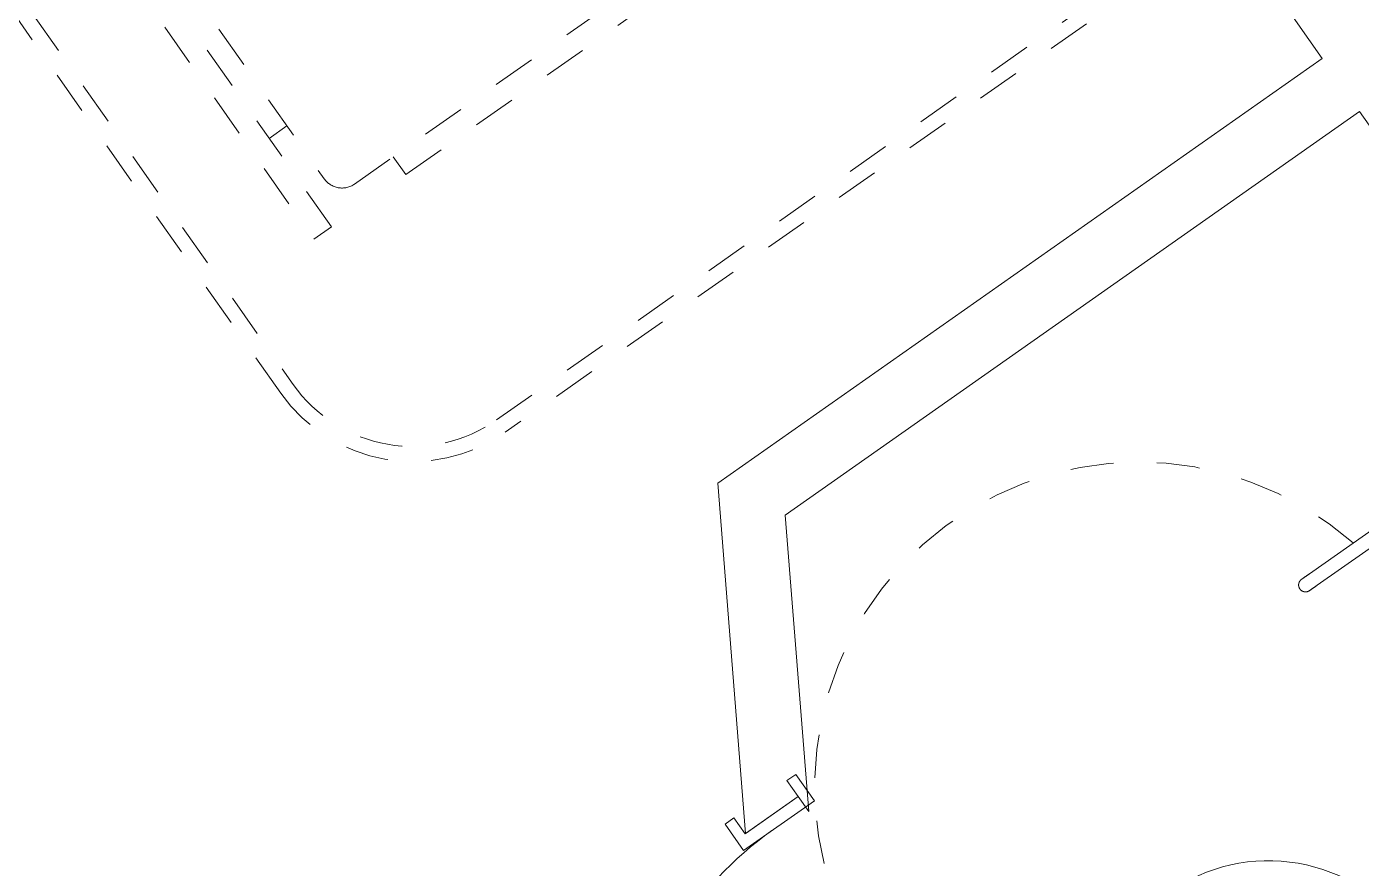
# Model space of a CAD drawing. Extents: x 274235 to 276654, y 142848 to 144425.
# Drawn here: x 276080.533 to 276083.622, y 143071.865 to 143073.814 of the extents above; entities that cross this region are included whole.
import ezdxf

# ---------------------------------------------------------------- set-up
doc = ezdxf.new("R2010")
doc.units = 0
doc.header["$LTSCALE"] = 1.5
for name, pattern in [('ATDASH', [1.5875000000000004, 0.7937500000000002, -0.7937500000000002]), ('DASH', [0.35, 0.25, -0.1]), ('Hidden 1_16_', [2.3812499999999996, 1.5875, -0.7937499999999998])]:
    doc.linetypes.add(name, pattern=pattern)
doc.layers.get('0').update_dxf_attribs({"linetype": 'CONTINUOUS', "lineweight": 0})
for name, color, linetype, lineweight in [('_ACM-A-DETL', 7, 'CONTINUOUS', 5), ('_ACM-A-DOOR', 1, 'CONTINUOUS', 5), ('_ACM-A-EQPM', 3, 'CONTINUOUS', 5), ('_ACM-A-FLOR-WDWK', 1, 'CONTINUOUS', 5), ('_ACM-A-OTHER', 1, 'CONTINUOUS', 5), ('_ACM-A-WALL-FULL', 6, 'CONTINUOUS', 13)]:
    doc.layers.add(name, color=color, linetype=linetype, lineweight=lineweight)

# ---------------------------------------------------------------- blocks, each defined once
blk = doc.blocks.new('GRAB_RAIL_WC_hinged - FIRT-008-1835811-F5_Working')
at = {"layer": '_ACM-A-EQPM'}
for p, q in [((-15.9999999987489, 717.1464450779788), (-15.99999999873157, 705.6623314092188)), ((16.00000000126115, 705.6623314092188), (16.00000000124383, 717.1464450779094)), ((-15.99999999873157, 705.6623314092188), (-15.99999999871425, 10.6623314091863)), ((16.0000000012958, 10.6623314091863), (16.00000000127848, 705.6623314092188)), ((-24.99999999872953, 46.19405407871854), (-29.99999999872839, 46.19405407878785)), ((-30, 46.19405407880345), (-30, 38.27112216026239)), ((-30, -1.265330077573259e-12), (-30, 38.27112216026221)), ((-25, 38.27112216026257), (-25, 46.19405407880345)), ((-25, 38.27112216026221), (-25, 5.000000000004214)), ((30.00000000124064, 46.19405407878785), (25.00000000131108, 46.19405407871854)), ((25, 46.19405407880599), (25, 38.27112216026458)), ((25, 4.999999999992185), (25, 38.27112216026475)), ((30, 38.27112216026475), (30, 46.19405407880599)), ((30, 38.27112216026475), (30, 1.268984917146554e-12)), ((25, 5.000000000000052), (-25, 4.99999999999989)), ((-25, 4.99999999999989), (-25, -1.09978692819368e-13)), ((-24.99999999999999, -1.09978692819368e-13), (25, 5.157576462389068e-14)), ((-15.99999999873157, 10.662331409117), (-15.99999999873157, 4.999999999877582)), ((-15.99999999999985, 10.66233140927063), (16.00000000000016, 10.66233140927063)), ((16.00000000127848, 4.999999999877582), (16.00000000127848, 10.662331409117)), ((25, 5.181688411681761e-14), (25, 5.000000000000052)), ((30, 1.268984917146554e-12), (25, 1.268984917146554e-12)), ((-25, -1.266869942284643e-12), (-30, -1.266869942284643e-12))]:
    blk.add_line(p, q, dxfattribs=at)
at = {"layer": '_ACM-A-EQPM', "flags": 128}
for points in [[(-15.99999999873157, 727.6623314091793), (-15.98720170530301, 728.3021607561528), (-15.94882729955712, 728.9409665126635), (-15.88493817238477, 729.5777267258209), (-15.79563653275554, 730.2114227150374), (-15.68106524421341, 730.8410407019779), (-15.54140759636584, 731.4655734320531), (-15.37688701167799, 732.0840217862113), (-15.18776668803994, 732.6953963790766), (-14.97434917757469, 733.2987191416332), (-14.73697590276115, 733.8930248860985), (-14.47602661021865, 734.4773628502122), (-14.19191876320979, 735.0507982178945), (-13.88510687357207, 735.612413614676), (-13.55608177493214, 736.1613105759627), (-13.20536983727193, 736.6966109835578), (-12.83353212487386, 737.2174584709985), (-12.44116349873661, 737.7230197934783), (-12.02889166495147, 738.212486160761), (-11.59737617059864, 738.6850745309383), (-11.14730734827231, 739.1400288635756), (-10.67940521221458, 739.5766213287118), (-10.19441830590226, 739.9941534715734), (-9.693122505002249, 740.3919573297474), (-9.176319775903313, 740.7693965020484), (-8.644836892631202, 741.125867166172), (-8.099524114433962, 741.4607990450622), (-7.541253825527566, 741.7736563193612), (-6.970919139167563, 742.06393848407), (-6.389432469234726, 742.3311811495587), (-5.797724070374215, 742.5749567846377), (-5.196740549737661, 742.7948754003759), (-4.587443352875016, 742.9905851738322), (-3.970807225179624, 743.161773011146), (-3.347818653010017, 743.3081650481862), (-2.71947428511221, 743.4295270890336), (-2.086779338535325, 743.5256649802901), (-1.450745990166752, 743.5964249217656), (-0.8123917576638633, 743.6416937128519), (-0.1727378716708245, 743.661398932851), (0.4671923581152896, 743.6555090578198), (1.106375179719816, 743.6240335103314), (1.743788037138529, 743.5670226443654), (2.378411205622933, 743.4845676652634), (3.00922942355237, 743.3768004834292), (3.635233516370863, 743.2438935032299), (4.25542201101207, 743.086059347584), (4.868802738230761, 742.9035505175431), (5.474394419687542, 742.6966589881131), (6.071228237880951, 742.4657157418424), (6.658349386033524, 742.2110902384417), (7.23481859552353, 741.9331898244571), (7.799713638610001, 741.6324590813322), (8.352130803748242, 741.3093791140766), (8.89118634127808, 740.964466781651), (9.416017877388459, 740.5982738703151), (9.92578579343026, 740.211386210562), (10.41967456971111, 739.804422740066), (10.89689408935401, 739.3780345136822), (11.35668090306885, 738.9329036615375), (11.79829944993348, 738.4697422980549), (12.22104323453091, 737.9892913825354), (12.62423595696014, 737.4923195340671), (13.00723259485435, 736.9796218015277), (13.36942043539657, 736.4520183920037), (13.71022005518448, 735.9103533583896), (14.02908624754587, 735.3554932490099), (14.32550889470576, 734.7883257218263), (14.59901378355794, 734.2097581239234), (14.84916336464212, 733.6207160400171), (15.07555745197069, 733.0221418117153), (15.27783386334104, 732.4149930300982), (15.45566899964347, 731.8002410037642), (15.60877836255831, 731.1788692047679), (15.7369170097933, 730.5518716955012), (15.8398799468735, 729.9202515381074), (15.91750245499889, 729.2850191902447), (15.96966035479609, 728.647190888097), (15.99627020469966, 728.0077870208601), (16.00000000126115, 727.6623314091793)], [(-15.9999999987489, 717.1464450779788), (-15.99999999871425, 717.8876481146832), (-15.99999999869692, 718.6092932527414), (-15.99999999873157, 719.3102260137906), (-15.99999999873157, 719.9893250547174), (-15.99999999873157, 720.6455039621322), (-15.99999999871425, 721.2777129897398), (-15.99999999869692, 721.8849407378397), (-15.99999999869692, 722.4662157717011), (-15.99999999873157, 723.0206081752782), (-15.99999999873157, 723.5472310388103), (-15.99999999871425, 724.0452418782951), (-15.99999999873157, 724.5138439824026), (-15.9999999987489, 724.952287687937), (-15.99999999873157, 725.3598715783012), (-15.99999999873157, 725.7359436063527), (-15.99999999871425, 726.0799021370748), (-15.99999999876623, 726.3911969101321), (-15.99999999871425, 726.6693299202336), (-15.99999999876623, 726.9138562140533), (-15.9999999987489, 727.1243846015614), (-15.99999999873157, 727.3005782823195), (-15.99999999873157, 727.4421553839695), (-15.99999999869692, 727.5488894133296), (-15.9999999987489, 727.6206096188516), (-15.99999999873157, 727.6572012633305), (-15.99999999873157, 727.6623314091793)], [(-15.99999999873157, 727.6623314091793), (-15.99999999873157, 727.6447337557669), (-15.99999999871425, 727.5919689477884), (-15.99999999876623, 727.5041213980109), (-15.99999999871425, 727.38133164346), (-15.99999999871425, 727.2237961216388), (-15.99999999871425, 727.0317668559588), (-15.9999999987489, 726.8055510520477), (-15.9999999987489, 726.5455106070107), (-15.99999999871425, 726.2520615301231), (-15.9999999987489, 725.9256732772394), (-15.9999999987489, 725.5668680000281), (-15.99999999869692, 725.1762197103108), (-15.99999999873157, 724.7543533621368), (-15.99999999873157, 724.3019438515265), (-15.99999999871425, 723.8197149372069), (-15.99999999876623, 723.3084380826898), (-15.99999999873157, 722.7689312216992), (-15.99999999873157, 722.2020574503442), (-15.99999999873157, 721.608723645555), (-15.9999999987489, 720.9898790148367), (-15.99999999869692, 720.3465135776923), (-15.99999999873157, 719.6796565816212), (-15.99999999873157, 718.9903748553988), (-15.99999999873157, 718.2797711028251), (-15.99999999873157, 717.5489821382565), (-15.99999999873157, 716.799177068361), (-15.99999999869692, 716.0315554209913), (-15.9999999987489, 715.2473452272809), (-15.99999999873157, 714.4478010561276), (-15.99999999876623, 713.6342020077182), (-15.99999999871425, 712.807849666858), (-15.9999999987489, 711.970066021094), (-15.99999999873157, 711.122191345502), (-15.99999999873157, 710.2655820588533), (-15.99999999873157, 709.4016085530284), (-15.99999999871425, 708.5316530014333), (-15.99999999869692, 707.6571071473853), (-15.99999999871425, 706.7793700777393), (-15.99999999869692, 705.8998459844533), (-15.99999999873157, 705.6623314092188)], [(16.00000000126115, 727.6623314091793), (16.00000000127848, 727.6447337557669), (16.00000000124383, 727.5919689478577), (16.00000000127848, 727.5041213980109), (16.00000000124383, 727.3813316435293), (16.00000000124383, 727.2237961217774), (16.00000000127848, 727.0317668559588), (16.00000000127848, 726.8055510520477), (16.0000000012958, 726.5455106070107), (16.0000000012958, 726.2520615301231), (16.00000000126115, 725.9256732772394), (16.00000000126115, 725.5668680000281), (16.0000000012265, 725.1762197103801), (16.00000000127848, 724.7543533621368), (16.00000000126115, 724.3019438515265), (16.00000000126115, 723.8197149372069), (16.00000000127848, 723.3084380826898), (16.00000000126115, 722.7689312216992), (16.00000000126115, 722.2020574503442), (16.00000000126115, 721.608723645555), (16.00000000127848, 720.9898790148367), (16.0000000012958, 720.3465135776923), (16.00000000126115, 719.679656581552), (16.00000000126115, 718.9903748553296), (16.00000000127848, 718.2797711028251), (16.00000000127848, 717.5489821382565), (16.00000000124383, 717.1464450779094)], [(16.00000000127848, 705.6623314092188), (16.00000000131313, 706.5420967612816), (16.00000000126115, 707.4204546765271), (16.00000000126115, 708.2959999695319), (16.00000000127848, 709.167331954748), (16.00000000126115, 710.0330566866699), (16.00000000126115, 710.8917891905752), (16.00000000126115, 711.7421556776726), (16.00000000124383, 712.5827957427845), (16.0000000012958, 713.4123645412392), (16.0000000012958, 714.2295349399828), (16.00000000127848, 715.0329996406912), (16.00000000127848, 715.8214732710724), (16.00000000127848, 716.5936944417944), (16.00000000126115, 717.3484277634249), (16.0000000012958, 718.0844658238681), (16.00000000126115, 718.8006311191597), (16.00000000124383, 719.4957779376215), (16.00000000127848, 720.1687941925226), (16.00000000127848, 720.8186032016549), (16.00000000126115, 721.4441654089705), (16.0000000012958, 722.0444800484895), (16.00000000127848, 722.6185867450022), (16.0000000012958, 723.165567049974), (16.0000000012958, 723.6845459118188), (16.00000000127848, 724.1746930749974), (16.00000000127848, 724.6352244084974), (16.00000000126115, 725.0654031606412), (16.00000000127848, 725.4645411371072), (16.00000000126115, 725.8319998021627), (16.0000000012958, 726.1671913004742), (16.0000000012958, 726.469579397071), (16.00000000126115, 726.7386803355994), (16.00000000127848, 726.97406361175), (16.0000000012958, 727.1753526627581), (16.00000000127848, 727.342225468958), (16.00000000126115, 727.4744150694011), (16.00000000127848, 727.5717099890425), (16.00000000127848, 727.6339545766649), (16.0000000012958, 727.6610492542328)]]:
    blk.add_lwpolyline(points, dxfattribs=at)
blk = doc.blocks.new('TRACK_curtain2 - FIRT-034-2486417-F5_Working')
at = {"layer": '_ACM-A-OTHER'}
for p, q in [((0, 1200.000000144636), (574.999999525609, 1200.000000144636)), ((974.9999995255866, 800.0000001446575), (974.9999995255866, 0))]:
    blk.add_line(p, q, dxfattribs=at)
blk.add_arc((574.9999995256084, 800.0000001446575), 399.9999999999786, 359.9999999999996, 90.00000000000006, dxfattribs=at)
blk = doc.blocks.new('BED_patient1 - MMBE-010_2100D-2020948-F5_Working')
at = {"layer": '_ACM-A-FLOR-WDWK', "linetype": 'DASH'}
for p, q in [((-499.9999999999994, -49.99999999999973), (-499.9999999999994, 1.353583911622991e-13)), ((500.0000000000006, 1.353583911622991e-13), (-499.9999999999995, 1.353583911622991e-13)), ((500.0000000000006, -49.99999999999973), (500.0000000000006, 1.353583911622991e-13)), ((-499.9999999999994, -49.99999999999973), (500.0000000000006, -49.99999999999973)), ((-250.0000000000059, -49.99999999999973), (-250.0000000000059, -99.99999999999987)), ((249.9999999999924, -49.99999999999973), (249.9999999999924, -99.99999999999987)), ((399.1999999999984, -99.99999999999987), (-424.2000000000024, -99.99999999999987)), ((-449.9999999999994, -125.7999999999967), (-449.9999999999994, -1974.199999999998)), ((350.0000000000383, -149.9999999999999), (-350.000000000002, -149.9999999999999)), ((-350.000000000002, -149.9999999999999), (-350.000000000002, -482.6537028965953)), ((350.0000000000383, -482.6537028965953), (350.0000000000383, -149.9999999999999)), ((450.0000000000013, -1949.19999999998), (450.0000000000013, -150.8000000000028)), ((-500.0000000000024, -941.5426901885771), (-500.0000000000024, -370.8886535605588)), ((-500.0000000000024, -370.8886535605588), (-449.9999999999994, -370.8886535605588)), ((499.9999999999987, -370.8886535605588), (450.0000000000013, -370.8886535605588)), ((499.9999999999987, -941.5426901885738), (499.9999999999987, -370.8886535605588)), ((-350.000000000002, -482.6537028965953), (350.0000000000383, -482.6537028965953)), ((-449.9999999999994, -603.1026323993726), (450.0000000000013, -500.8390521408846)), ((-133.0378331310425, -751.2246207115813), (450.0000000000013, -518.215337154729)), ((-449.9999999999994, -602.962281407213), (-133.0378331310425, -751.2246207115813)), ((-449.9999999999994, -941.5426901885771), (-500.0000000000024, -941.5426901885771)), ((450.0000000000013, -941.5426901885738), (499.9999999999987, -941.5426901885738)), ((-500.0000000000109, -1839.999999999995), (-500.0000000000109, -1096.542690188577)), ((-500.0000000000109, -1096.542690188577), (-449.9999999999994, -1096.542690188577)), ((499.999999999995, -1096.542690188574), (450.0000000000013, -1096.542690188574)), ((499.999999999995, -1839.999999999993), (499.999999999995, -1096.542690188574)), ((-449.9999999999994, -1839.999999999995), (-500.0000000000109, -1839.999999999995)), ((450.0000000000013, -1839.999999999993), (499.999999999995, -1839.999999999993)), ((-424.2000000000005, -1999.999999999996), (399.1999999999853, -1999.999999999996)), ((-250.0000000000059, -1999.999999999996), (-250.0000000000059, -2049.999999999985)), ((249.9999999999924, -1999.999999999996), (249.9999999999924, -2049.999999999985)), ((-499.9999999999994, -2049.999999999985), (-499.9999999999994, -2099.999999999995)), ((500.0000000000006, -2049.999999999985), (-499.9999999999995, -2049.999999999985)), ((500.0000000000006, -2049.999999999985), (500.0000000000006, -2099.999999999995)), ((-499.9999999999994, -2099.999999999995), (500.0000000000006, -2099.999999999995))]:
    blk.add_line(p, q, dxfattribs=at)
for centre, radius, start, end in [((-424.2000000000025, -125.7999999999967), 25.79999999999783, 89.99999999999994, 180.0000000000001), ((399.1999999999983, -150.8000000000027), 50.80000000000007, 1.272221872585407e-14, 90.00000000000006), ((-424.2000000000006, -1974.199999999998), 25.79999999999819, 180, 269.9999999999996), ((399.1999999999853, -1949.19999999998), 50.8, 269.9999999999996, 9.54166404439055e-15)]:
    blk.add_arc(centre, radius, start, end, dxfattribs=at)
blk = doc.blocks.new('1020 Cubicle Curtain_ L Shaped - 1020 Cubicle Curtain_ L Shaped-2848163-F5_Working')
at = {"layer": '_ACM-A-EQPM', "linetype": 'ATDASH'}
for p, q in [((447.6749999999886, 2439.687499999984), (1892.075000000001, 2439.687499999984)), ((1892.075000000001, 2439.687499999984), (1892.075000000001, 2404.762499999983)), ((1892.075000000001, 2404.762499999983), (447.6749999999892, 2404.762499999983)), ((74.61250000000064, 22.2250000000028), (74.61250000000064, 2066.624999999997)), ((109.5375000000005, 2066.624999999997), (109.5375000000005, 22.2250000000028)), ((41.27499999999694, 327.0250000000033), (142.874999999997, 327.0250000000033)), ((142.8749999999976, 276.2250000000037), (41.27499999999711, 276.2250000000037)), ((41.27499999999711, 225.4250000000033), (142.8749999999976, 225.4250000000033)), ((142.8749999999978, 174.6250000000037), (41.27499999999728, 174.6250000000037)), ((41.27499999999728, 123.8250000000033), (142.8749999999978, 123.8250000000033)), ((142.874999999998, 73.02500000000366), (41.27499999999745, 73.02500000000366)), ((74.61250000000146, 22.22500000000057), (109.5375000000014, 22.22500000000057))]:
    blk.add_line(p, q, dxfattribs=at)
for centre, radius, start, end in [((447.6749999999881, 2066.624999999996), 373.0624999999924, 90.00000000000026, 180.0000000000002), ((447.6749999999885, 2066.624999999996), 338.1374999999923, 90.00000000000021, 180.0000000000003), ((41.27499999999703, 301.6250000000033), 25.40000000000001, 90.00000000000021, 269.9999999999999), ((142.8749999999975, 250.8250000000037), 25.39999999999996, 269.9999999999998, 89.99999999999982), ((41.2749999999972, 200.0250000000033), 25.40000000000003, 90.00000000000026, 269.9999999999999), ((142.8749999999977, 149.2250000000037), 25.39999999999998, 269.9999999999998, 89.99999999999984), ((41.27499999999737, 98.42500000000332), 25.40000000000001, 90.00000000000021, 269.9999999999998), ((142.8749999999978, 47.62500000000367), 25.39999999999997, 269.9999999999998, 89.99999999999982)]:
    blk.add_arc(centre, radius, start, end, dxfattribs=at)
blk = doc.blocks.new('ACM_Door-Regular-Single-45D - 0923_800_ S-45-2486668-F5_Working')
at = {"layer": '_ACM-A-DOOR'}
for p, q in [((-495.0000000000083, 99.99999999999999), (-420.0000000000084, 99.99999999999999)), ((-495.0000000000083, 74.99999999999999), (-495.0000000000083, 99.99999999999999)), ((-420.0000000000084, 99.99999999999999), (-420.0000000000094, -99.99999999999999)), ((419.9999999999919, 99.99999999999999), (494.9999999999919, 99.99999999999999)), ((419.9999999999896, -99.99999999999999), (419.9999999999919, 99.99999999999999)), ((494.9999999999919, 99.99999999999999), (494.9999999999919, 74.99999999999999)), ((-450.0000000000101, 74.99999999999999), (-495.0000000000083, 74.99999999999999)), ((-450.0000000000095, -74.99999999999999), (-450.0000000000095, 74.99999999999999)), ((449.9999999999899, 74.99999999999999), (449.9999999999899, -74.99999999999999)), ((494.9999999999919, 74.99999999999999), (449.9999999999899, 74.99999999999999)), ((-193.9090327718665, -577.3404902775944), (391.7157287525134, 8.284271247444705)), ((419.9999999999918, -20.00000000000209), (391.7157287525134, 8.284271247444638)), ((419.9999999999918, -20.00000000000209), (-165.331761003769, -605.3317610044207)), ((-495.0000000000052, -74.99999999999999), (-450.0000000000095, -74.99999999999999)), ((-495.0000000000052, -99.99999999999999), (-495.0000000000052, -74.99999999999999)), ((449.9999999999905, -74.99999999999999), (494.9999999999938, -74.99999999999999)), ((494.9999999999938, -74.99999999999999), (494.9999999999938, -99.99999999999999)), ((-420.0000000000094, -99.99999999999999), (-495.0000000000052, -99.99999999999999)), ((494.9999999999938, -99.99999999999999), (419.9999999999896, -99.99999999999999))]:
    blk.add_line(p, q, dxfattribs=at)
blk.add_arc((379.9999999999927, -20.00000000000006), 800.0000000000006, 179.9999999999999, 227.0261339722246, dxfattribs=at)
blk = doc.blocks.new('5f0512')
at = {"layer": '_ACM-A-DETL', "linetype": 'Hidden 1_16_'}
blk.add_arc((-158252.0590844676, -90407.68823834439), 750.0000000001523, 58.52908021266702, 225, dxfattribs=at)
at = {"layer": '_ACM-A-WALL-FULL', "lineweight": 18}
for p, q in [((-161199.3463483959, -85599.34661650332), (-158123.4318503359, -88675.26111456356)), ((-158123.4318503359, -88675.26111456356), (-159332.8317161298, -89884.66098035732)), ((-159166.2412250169, -89930.20252360043), (-158017.3658331579, -88781.32713174145)), ((-158017.3658331579, -88781.32713174145), (-156815.2843050694, -89983.40865983022)), ((-159332.8317161298, -89884.66098035732), (-159130.3420469681, -90672.12080499798)), ((-158994.7839551424, -90596.9807954391), (-159166.241225017, -89930.20252360043)), ((-159130.3420469681, -90672.12080499798), (-159024.9929962757, -90566.77175430558)), ((-159024.9929962757, -90566.77175430558), (-158994.7839551424, -90596.9807954391))]:
    blk.add_line(p, q, dxfattribs=at)
at = {"layer": '_ACM-A-DOOR', "rotation": 315.0000000000002}
blk.add_blockref('ACM_Door-Regular-Single-45D - 0923_800_ S-45-2486668-F5_Working', (-158759.8279533306, -90938.00281442842), dxfattribs=at)
at = {"layer": '_ACM-A-EQPM'}
for name, p, rotation in [('1020 Cubicle Curtain_ L Shaped - 1020 Cubicle Curtain_ L Shaped-2848163-F5_Working', (-158323.2602267006, -88444.0018417529), 134.9999999999826), ('GRAB_RAIL_WC_hinged - FIRT-008-1835811-F5_Working', (-157437.5382725166, -89368.22576017224), 134.9999999999999)]:
    blk.add_blockref(name, p, dxfattribs=dict(at, rotation=rotation))
at = {"layer": '_ACM-A-FLOR-WDWK', "rotation": 314.9999999999969}
blk.add_blockref('BED_patient1 - MMBE-010_2100D-2020948-F5_Working', (-159219.4473611745, -87649.95628182136), dxfattribs=at)
at = {"layer": '_ACM-A-OTHER', "rotation": 45.00000000000009}
blk.add_blockref('TRACK_curtain2 - FIRT-034-2486417-F5_Working', (-157699.1677814518, -91892.59696910903), dxfattribs=at)

msp = doc.modelspace()

# ---------------------------------------------------------------- block references
at = {"xscale": 0.0009999999999999994, "yscale": 0.001, "zscale": 0.001, "rotation": 350.1075696352769}
msp.add_blockref('5f0512', (276254.5380815538, 143133.931731411), dxfattribs=at)

doc.saveas('drawing.dxf')
